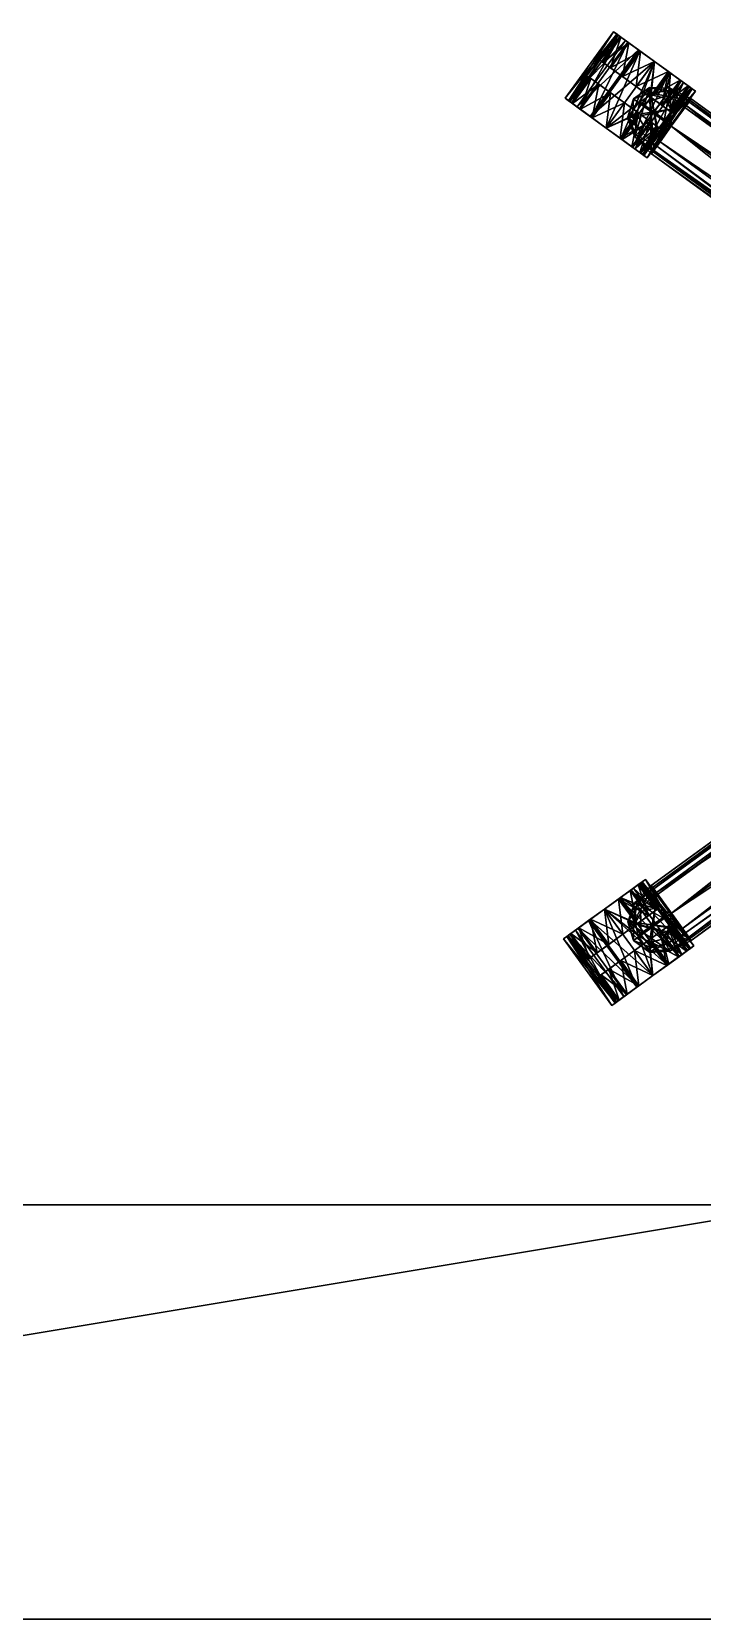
# Model space of a CAD drawing. Extents: x -15.3 to 44, y -4.2 to 20.6.
# Drawn here: x 28.285 to 28.608, y 10.02 to 10.786 of the extents above; entities that cross this region are included whole.
import ezdxf

# ---------------------------------------------------------------- set-up
doc = ezdxf.new("R2010")
doc.units = 0
doc.header["$MEASUREMENT"] = 0
doc.layers.add('rexp_3D-Objekte', color=7, linetype='Continuous')
doc.layers.add('rexp_Leuchten_3d', color=7, linetype='Continuous')

msp = doc.modelspace()

# ---------------------------------------------------------------- meshes
at = {"layer": 'rexp_3D-Objekte', "color": 7}
mesh = msp.add_polyface(dxfattribs=at)
corners = [(28.57054, 10.75167, 0.02167), (28.58674, 10.7399, 0.02996), (28.58807, 10.73893, 0.02167), (28.58294, 10.74266, 0.03699), (28.57725, 10.74679, 0.04169), (28.57054, 10.75167, 0.04333), (28.56384, 10.75654, 0.04169), (28.55815, 10.76067, 0.03699), (28.55435, 10.76343, 0.02996), (28.55301, 10.7644, 0.02167), (28.55435, 10.76343, 0.01337), (28.55815, 10.76067, 0.00634), (28.56384, 10.75654, 0.00165), (28.57054, 10.75167), (28.57725, 10.74679, 0.00165), (28.58294, 10.74266, 0.00634), (28.58674, 10.7399, 0.01337), (28.57792, 10.72776, 0.02996), (28.57926, 10.72679, 0.02167), (28.57412, 10.73052, 0.03699), (28.56844, 10.73466, 0.04169), (28.56173, 10.73953, 0.04333), (28.55502, 10.7444, 0.04169), (28.54933, 10.74854, 0.03699), (28.54553, 10.7513, 0.02996), (28.5442, 10.75227, 0.02167), (28.54553, 10.7513, 0.01337), (28.54933, 10.74854, 0.00634), (28.55502, 10.7444, 0.00165), (28.56173, 10.73953), (28.56844, 10.73466, 0.00165), (28.57412, 10.73052, 0.00634), (28.57792, 10.72776, 0.01337), (28.56173, 10.73953, 0.02167), (28.58505, 10.77163, 0.02167), (28.60125, 10.75987, 0.02996), (28.60258, 10.7589, 0.02167), (28.59745, 10.76263, 0.03699), (28.59176, 10.76676, 0.04169), (28.58505, 10.77163, 0.04333), (28.57834, 10.77651, 0.04169), (28.57265, 10.78064, 0.03699), (28.56886, 10.7834, 0.02996), (28.56752, 10.78437, 0.02167), (28.56886, 10.7834, 0.01337), (28.57265, 10.78064, 0.00634), (28.57834, 10.77651, 0.00165), (28.58505, 10.77163), (28.59176, 10.76676, 0.00165), (28.59745, 10.76263, 0.00634), (28.60125, 10.75987, 0.01337), (28.59243, 10.74773, 0.02996), (28.59377, 10.74676, 0.02167), (28.58863, 10.75049, 0.03699), (28.58294, 10.75463, 0.04169), (28.57623, 10.7595, 0.04333), (28.56953, 10.76437, 0.04169), (28.56384, 10.76851, 0.03699), (28.56004, 10.77127, 0.02996), (28.5587, 10.77223, 0.02167), (28.56004, 10.77127, 0.01337), (28.56384, 10.76851, 0.00634), (28.56953, 10.76437, 0.00165), (28.57623, 10.7595), (28.58294, 10.75463, 0.00165), (28.58863, 10.75049, 0.00634), (28.59243, 10.74773, 0.01337), (28.57623, 10.7595, 0.02167), (28.54362, 10.75268, 0.02167), (28.54504, 10.75165, 0.03037), (28.56695, 10.78479, 0.02167), (28.54893, 10.74883, 0.03749), (28.56837, 10.78375, 0.03037), (28.55468, 10.74465, 0.04229), (28.57225, 10.78093, 0.03749), (28.56173, 10.73953, 0.04405), (28.57801, 10.77675, 0.04229), (28.56877, 10.73441, 0.04229), (28.58505, 10.77163, 0.04405), (28.57452, 10.73023, 0.03749), (28.59209, 10.76652, 0.04229), (28.57841, 10.72741, 0.03037), (28.59785, 10.76233, 0.03749), (28.57983, 10.72638, 0.02167), (28.60173, 10.75951, 0.03037), (28.60316, 10.75848, 0.02167), (28.58146, 10.72519, 0.02167), (28.60479, 10.7573, 0.02167), (28.59156, 10.74236, 0.03116), (28.599, 10.7615, 0.03891), (28.5915, 10.75117, 0.03891), (28.59306, 10.74861, 0.03481), (28.59273, 10.76606, 0.04414), (28.58971, 10.75408, 0.04104), (28.5694, 10.73395, 0.04414), (28.57726, 10.74476, 0.04414), (28.57651, 10.74599, 0.04441), (28.58505, 10.77163, 0.04606), (28.55405, 10.74511, 0.04414), (28.56173, 10.73953, 0.04606), (28.57737, 10.77721, 0.04414), (28.54778, 10.74967, 0.03891), (28.5711, 10.78177, 0.03891), (28.54354, 10.75274, 0.03116), (28.56687, 10.78484, 0.03116), (28.54199, 10.75387, 0.02167), (28.56532, 10.78597, 0.02167), (28.60323, 10.75842, 0.03116), (28.57991, 10.72632, 0.03116), (28.57568, 10.72939, 0.03891), (28.59157, 10.74238, 0.03117), (28.5861, 10.73902, 0.03481), (28.58487, 10.75524, 0.04414), (28.58318, 10.73972, 0.03891), (28.57986, 10.74052, 0.04104), (28.57801, 10.75223, 0.04491), (28.58347, 10.75558, 0.04441), (28.58479, 10.7473, 0.04744), (28.5861, 10.73902, 0.04744), (28.59157, 10.74238, 0.04744), (28.57801, 10.75223, 0.04744), (28.57651, 10.74599, 0.04744), (28.58347, 10.75558, 0.04744), (28.59306, 10.74861, 0.04744), (28.57986, 10.74052, 0.04744), (28.58971, 10.75408, 0.04744)]
mesh.append_faces([[corners[k] for k in face] for face in [(87, 88, 86, 87), (84, 107, 85, 84), (82, 89, 84, 82), (102, 72, 104, 102), (100, 74, 102, 100), (97, 76, 100, 97), (92, 78, 97, 92), (89, 80, 92, 89)]], dxfattribs={"vtx0": -1, "vtx1": -1, "vtx3": -1, "color": 7})
mesh.append_faces([[corners[k] for k in face] for face in [(0, 1, 2, 0), (0, 3, 1, 0), (0, 4, 3, 0), (0, 5, 4, 0), (0, 6, 5, 0), (0, 7, 6, 0), (0, 8, 7, 0), (0, 9, 8, 0), (0, 10, 9, 0), (0, 11, 10, 0), (0, 12, 11, 0), (0, 13, 12, 0), (0, 14, 13, 0), (0, 15, 14, 0), (0, 16, 15, 0), (0, 2, 16, 0), (33, 18, 17, 33), (33, 17, 19, 33), (33, 19, 20, 33), (33, 20, 21, 33), (33, 21, 22, 33), (33, 22, 23, 33), (33, 23, 24, 33), (33, 24, 25, 33), (33, 25, 26, 33), (33, 26, 27, 33), (33, 27, 28, 33), (33, 28, 29, 33), (33, 29, 30, 33), (33, 30, 31, 33), (33, 31, 32, 33), (33, 32, 18, 33), (34, 35, 36, 34), (34, 37, 35, 34), (34, 38, 37, 34), (34, 39, 38, 34), (34, 40, 39, 34), (34, 41, 40, 34), (34, 42, 41, 34), (34, 43, 42, 34), (34, 44, 43, 34), (34, 45, 44, 34), (34, 46, 45, 34), (34, 47, 46, 34), (34, 48, 47, 34), (34, 49, 48, 34), (34, 50, 49, 34), (34, 36, 50, 34), (67, 52, 51, 67), (67, 51, 53, 67), (67, 53, 54, 67), (67, 54, 55, 67), (67, 55, 56, 67), (67, 56, 57, 67), (67, 57, 58, 67), (67, 58, 59, 67), (67, 59, 60, 67), (67, 60, 61, 67), (67, 61, 62, 67), (67, 62, 63, 67), (67, 63, 64, 67), (67, 64, 65, 67), (67, 65, 66, 67), (67, 66, 52, 67), (92, 93, 90, 92), (104, 72, 70, 104), (102, 74, 72, 102), (100, 76, 74, 100), (97, 78, 76, 97), (92, 80, 78, 92), (89, 82, 80, 89), (103, 68, 69, 103), (101, 69, 71, 101), (98, 71, 73, 98), (99, 73, 75, 99), (94, 75, 77, 94), (109, 77, 79, 109), (97, 115, 116, 97), (117, 118, 119, 117), (117, 120, 121, 117), (117, 122, 120, 117), (91, 107, 89, 91), (84, 89, 107, 84), (81, 108, 109, 81), (111, 109, 108, 111), (114, 94, 109, 114), (116, 92, 97, 116), (117, 123, 125, 117), (117, 119, 123, 117), (117, 125, 122, 117), (117, 124, 118, 117), (117, 121, 124, 117), (112, 122, 125, 112)]], dxfattribs={"vtx0": -1, "vtx2": -1, "vtx3": -1, "color": 7})
mesh.append_faces([[corners[k] for k in face] for face in [(2, 17, 18, 2), (4, 21, 20, 4), (5, 22, 21, 5), (6, 23, 22, 6), (7, 24, 23, 7), (8, 25, 24, 8), (9, 26, 25, 9), (10, 27, 26, 10), (11, 28, 27, 11), (12, 29, 28, 12), (13, 30, 29, 13), (14, 31, 30, 14), (16, 18, 32, 16), (36, 51, 52, 36), (35, 53, 51, 35), (37, 54, 53, 37), (38, 55, 54, 38), (39, 56, 55, 39), (40, 57, 56, 40), (43, 60, 59, 43), (45, 62, 61, 45), (46, 63, 62, 46), (47, 64, 63, 47), (48, 65, 64, 48), (49, 66, 65, 49), (50, 52, 66, 50), (85, 86, 83, 85), (97, 98, 99, 97), (100, 101, 98, 100), (102, 103, 101, 102), (104, 105, 103, 104), (106, 68, 105, 106), (88, 110, 108, 88), (123, 110, 91, 123), (120, 116, 115, 120), (96, 99, 94, 96), (85, 107, 87, 85), (104, 70, 106, 104), (90, 125, 123, 90)]], dxfattribs={"vtx0": -1, "vtx3": -1, "color": 7})
mesh.append_faces([[corners[k] for k in face] for face in [(81, 83, 108, 81), (79, 81, 109, 79), (101, 103, 69, 101), (98, 101, 71, 98), (99, 98, 73, 99), (94, 99, 75, 94), (109, 94, 77, 109)]], dxfattribs={"vtx1": -1, "vtx2": -1, "vtx3": -1, "color": 7})
mesh.append_faces([[corners[k] for k in face] for face in [(68, 69, 70, 68), (69, 71, 72, 69), (71, 73, 74, 71), (73, 75, 76, 73), (75, 77, 78, 75), (77, 79, 80, 77), (79, 81, 82, 79), (81, 83, 84, 81), (110, 107, 91, 110), (113, 109, 111, 113), (95, 94, 114, 95), (115, 99, 96, 115), (112, 92, 116, 112), (124, 113, 118, 124), (93, 125, 90, 93), (116, 122, 112, 116), (111, 118, 113, 111)]], dxfattribs={"vtx1": -1, "vtx3": -1, "color": 7})
mesh.append_faces([[corners[k] for k in face] for face in [(2, 1, 17, 2), (4, 5, 21, 4), (5, 6, 22, 5), (6, 7, 23, 6), (7, 8, 24, 7), (8, 9, 25, 8), (9, 10, 26, 9), (10, 11, 27, 10), (11, 12, 28, 11), (12, 13, 29, 12), (13, 14, 30, 13), (14, 15, 31, 14), (16, 2, 18, 16), (36, 35, 51, 36), (35, 37, 53, 35), (37, 38, 54, 37), (38, 39, 55, 38), (39, 40, 56, 39), (40, 41, 57, 40), (43, 44, 60, 43), (45, 46, 62, 45), (46, 47, 63, 46), (47, 48, 64, 47), (48, 49, 65, 48), (49, 50, 66, 49), (50, 36, 52, 50), (89, 90, 91, 89), (90, 89, 92, 90), (108, 110, 111, 108), (92, 112, 93, 92), (109, 113, 114, 109), (88, 108, 86, 88), (88, 107, 110, 88), (97, 99, 115, 97), (111, 110, 119, 111), (95, 114, 124, 95), (115, 96, 121, 115), (125, 93, 112, 125), (69, 72, 70, 69), (71, 74, 72, 71), (73, 76, 74, 73), (75, 78, 76, 75), (77, 80, 78, 77), (79, 82, 80, 79), (81, 84, 82, 81), (83, 85, 84, 83), (85, 87, 86, 85), (87, 107, 88, 87), (97, 100, 98, 97), (100, 102, 101, 100), (102, 104, 103, 102), (104, 106, 105, 104), (106, 70, 68, 106), (83, 86, 108, 83), (103, 105, 68, 103), (119, 118, 111, 119), (124, 121, 95, 124), (121, 120, 115, 121), (123, 119, 110, 123), (120, 122, 116, 120)]], dxfattribs={"vtx2": -1, "vtx3": -1, "color": 7})
mesh.append_faces([[corners[k] for k in face] for face in [(1, 19, 17, 1), (1, 3, 19, 1), (3, 20, 19, 3), (3, 4, 20, 3), (15, 32, 31, 15), (15, 16, 32, 15), (41, 58, 57, 41), (41, 42, 58, 41), (42, 59, 58, 42), (42, 43, 59, 42), (44, 61, 60, 44), (44, 45, 61, 44), (94, 95, 96, 94), (123, 91, 90, 123), (124, 114, 113, 124), (121, 96, 95, 121)]], dxfattribs={"vtx3": -1, "color": 7})
at = {"layer": 'rexp_3D-Objekte', "color": 250, "true_color": 0x2b2b2b}
mesh = msp.add_polyface(dxfattribs=at)
corners = [(28.57492, 10.75358, 0.04743), (28.57196, 10.74437, 0.04743), (28.5723, 10.74485, 0.05306), (28.57438, 10.74455, 0.06419), (28.57862, 10.75089, 0.06569), (28.58295, 10.75633, 0.06419), (28.58249, 10.75887, 0.05306), (28.58263, 10.75906, 0.04743), (28.57558, 10.73535, 0.04743), (28.57613, 10.73611, 0.05717), (28.57816, 10.73819, 0.07358), (28.58436, 10.74672, 0.07619), (28.59045, 10.75511, 0.07358), (28.59163, 10.75743, 0.05717), (28.59254, 10.7587, 0.04743), (28.58352, 10.72713, 0.04743), (28.58423, 10.72812, 0.05868), (28.58621, 10.73084, 0.07795), (28.59312, 10.74035, 0.08096), (28.60036, 10.75031, 0.07795), (28.60218, 10.75281, 0.05868), (28.6028, 10.75367, 0.04743), (28.59312, 10.74035, 0.04743), (28.60164, 10.75208, 0.04744), (28.59974, 10.74945, 0.04743), (28.84581, 10.57715, 0.05868), (28.84583, 10.5771, 0.04743), (28.84388, 10.57453, 0.0897), (28.83615, 10.56378, 0.09664), (28.8283, 10.55308, 0.0897), (28.82655, 10.55063, 0.05868), (28.82655, 10.55056, 0.04743), (28.82764, 10.55221, 0.04744), (28.58468, 10.72874, 0.04744), (28.83069, 10.55639, 0.04743), (28.58772, 10.73292, 0.04743), (28.83611, 10.56381, 0.04742), (28.8427, 10.57293, 0.04743), (28.84461, 10.57556, 0.04744), (28.85443, 10.5505, 0.042), (28.84695, 10.56234, 0.042), (28.85012, 10.56382, 0.042), (28.84424, 10.5601, 0.042), (28.84217, 10.55727, 0.042), (28.84087, 10.55401, 0.042), (28.84043, 10.55053, 0.042), (28.83947, 10.57417, 0.042), (28.84582, 10.57715, 0.042), (28.83405, 10.56971, 0.042), (28.82991, 10.56404, 0.042), (28.82732, 10.55751, 0.042), (28.82643, 10.55055, 0.042), (28.83947, 10.57417, 0.12745), (28.84582, 10.57715, 0.12745), (28.83405, 10.56971, 0.12745), (28.82991, 10.56404, 0.12745), (28.82732, 10.55751, 0.12745), (28.82643, 10.55055, 0.12745), (28.84695, 10.56234, 0.12745), (28.85012, 10.56382, 0.12745), (28.84424, 10.5601, 0.12745), (28.84217, 10.55727, 0.12745), (28.84087, 10.55401, 0.12745), (28.84043, 10.55053, 0.12745), (28.85443, 10.5505, 0.12745), (28.85443, 10.5505, 0.12485), (28.84753, 10.56142, 0.12485), (28.85046, 10.56279, 0.12485), (28.84503, 10.55936, 0.12485), (28.84312, 10.55675, 0.12485), (28.84192, 10.55374, 0.12485), (28.84151, 10.55053, 0.12485), (28.84063, 10.57234, 0.12485), (28.84649, 10.57508, 0.12485), (28.83563, 10.56822, 0.12485), (28.83181, 10.56299, 0.12485), (28.82942, 10.55697, 0.12485), (28.82859, 10.55055, 0.12485), (28.84063, 10.57234, 0.2573), (28.84649, 10.57508, 0.2573), (28.83563, 10.56822, 0.2573), (28.83181, 10.56299, 0.2573), (28.82942, 10.55697, 0.2573), (28.82859, 10.55055, 0.2573), (28.84753, 10.56142, 0.2573), (28.85046, 10.56279, 0.2573), (28.84503, 10.55936, 0.2573), (28.84312, 10.55675, 0.2573), (28.84192, 10.55374, 0.2573), (28.84151, 10.55053, 0.2573), (28.85443, 10.5505, 0.2573)]
mesh.append_faces([[corners[k] for k in face] for face in [(39, 42, 40, 39), (39, 43, 42, 39), (39, 44, 43, 39), (41, 40, 46, 41), (40, 42, 48, 40), (42, 43, 49, 42), (43, 44, 50, 43), (52, 60, 58, 52), (54, 61, 60, 54), (55, 62, 61, 55), (56, 63, 62, 56), (64, 58, 60, 64), (64, 60, 61, 64), (64, 61, 62, 64), (65, 68, 66, 65), (65, 69, 68, 65), (65, 70, 69, 65), (67, 66, 72, 67), (66, 68, 74, 66), (68, 69, 75, 68), (69, 70, 76, 69), (78, 86, 84, 78), (80, 87, 86, 80), (81, 88, 87, 81), (82, 89, 88, 82), (90, 84, 86, 90), (90, 86, 87, 90), (90, 87, 88, 90)]], dxfattribs={"vtx0": -1, "vtx1": -1, "vtx2": -1, "vtx3": -1, "color": 250})
mesh.append_faces([[corners[k] for k in face] for face in [(33, 15, 7, 33), (39, 40, 41, 39), (53, 58, 59, 53), (64, 62, 63, 64), (65, 66, 67, 65), (79, 84, 85, 79), (90, 88, 89, 90)]], dxfattribs={"vtx0": -1, "vtx1": -1, "vtx3": -1, "color": 250})
mesh.append_faces([[corners[k] for k in face] for face in [(22, 37, 36, 22), (24, 38, 37, 24), (22, 19, 20, 22), (22, 18, 19, 22), (22, 17, 18, 22), (22, 16, 17, 22), (24, 22, 14, 24), (40, 48, 46, 40), (42, 49, 48, 42), (43, 50, 49, 43), (44, 51, 50, 44), (44, 45, 51, 44), (66, 74, 72, 66), (68, 75, 74, 68), (69, 76, 75, 69), (70, 77, 76, 70), (70, 71, 77, 70)]], dxfattribs={"vtx0": -1, "vtx2": -1, "vtx3": -1, "color": 250})
mesh.append_faces([[corners[k] for k in face] for face in [(22, 23, 24, 22), (15, 32, 31, 15), (33, 34, 32, 33), (23, 26, 38, 23), (22, 20, 21, 22), (22, 33, 15, 22), (21, 20, 25, 21), (20, 19, 27, 20), (19, 18, 28, 19), (18, 17, 29, 18), (17, 16, 30, 17), (16, 15, 31, 16), (21, 23, 14, 21), (22, 35, 14, 22), (35, 33, 7, 35), (41, 46, 47, 41), (47, 52, 53, 47), (46, 54, 52, 46), (48, 55, 54, 48), (49, 56, 55, 49), (50, 57, 56, 50), (67, 72, 73, 67), (73, 78, 79, 73), (72, 80, 78, 72), (74, 81, 80, 74), (75, 82, 81, 75), (76, 83, 82, 76)]], dxfattribs={"vtx0": -1, "vtx3": -1, "color": 250})
mesh.append_faces([[corners[k] for k in face] for face in [(33, 35, 34, 33), (22, 24, 37, 22), (14, 23, 24, 14), (15, 8, 7, 15), (8, 1, 7, 8), (39, 45, 44, 39), (53, 52, 58, 53), (52, 54, 60, 52), (54, 55, 61, 54), (55, 56, 62, 55), (64, 59, 58, 64), (65, 71, 70, 65), (79, 78, 84, 79), (78, 80, 86, 78), (80, 81, 87, 80), (81, 82, 88, 81), (90, 85, 84, 90)]], dxfattribs={"vtx1": -1, "vtx2": -1, "vtx3": -1, "color": 250})
mesh.append_faces([[corners[k] for k in face] for face in [(35, 22, 36, 35)]], dxfattribs={"vtx1": -1, "vtx3": -1, "color": 250})
mesh.append_faces([[corners[k] for k in face] for face in [(35, 36, 34, 35), (22, 21, 23, 22), (22, 15, 16, 22), (22, 35, 33, 22), (15, 33, 32, 15), (24, 23, 38, 24), (23, 21, 26, 23), (1, 0, 7, 1), (47, 46, 52, 47), (46, 48, 54, 46), (48, 49, 55, 48), (49, 50, 56, 49), (50, 51, 57, 50), (56, 57, 63, 56), (73, 72, 78, 73), (72, 74, 80, 72), (74, 75, 81, 74), (75, 76, 82, 75), (76, 77, 83, 76), (82, 83, 89, 82)]], dxfattribs={"vtx2": -1, "vtx3": -1, "color": 250})
mesh.append_faces([[corners[k] for k in face] for face in [(0, 1, 2, 0), (0, 2, 3, 0), (0, 3, 4, 0), (0, 4, 5, 0), (0, 5, 6, 0), (0, 6, 7, 0), (1, 8, 9, 1), (1, 9, 2, 1), (2, 9, 10, 2), (2, 10, 3, 2), (3, 10, 11, 3), (3, 11, 4, 3), (4, 11, 12, 4), (4, 12, 5, 4), (5, 12, 13, 5), (5, 13, 6, 5), (6, 13, 14, 6), (6, 14, 7, 6), (8, 15, 16, 8), (8, 16, 9, 8), (9, 16, 17, 9), (9, 17, 10, 9), (10, 17, 18, 10), (10, 18, 11, 10), (11, 18, 19, 11), (11, 19, 12, 11), (12, 19, 20, 12), (12, 20, 13, 12), (13, 20, 21, 13), (13, 21, 14, 13), (21, 25, 26, 21), (20, 27, 25, 20), (19, 28, 27, 19), (18, 29, 28, 18), (17, 30, 29, 17), (16, 31, 30, 16), (35, 7, 14, 35)]], dxfattribs={"vtx3": -1, "color": 250})
mesh = msp.add_polyface(dxfattribs=at)
corners = [(28.57497, 10.34743, 0.04743), (28.58281, 10.34177, 0.04743), (28.58245, 10.34225, 0.05306), (28.58339, 10.34413, 0.06419), (28.57866, 10.35011, 0.06569), (28.57483, 10.35591, 0.06419), (28.57227, 10.35626, 0.05306), (28.57213, 10.35646, 0.04743), (28.59251, 10.34243, 0.04743), (28.59196, 10.34318, 0.05717), (28.5906, 10.34575, 0.07358), (28.5844, 10.35429, 0.07619), (28.57831, 10.36267, 0.07358), (28.57647, 10.36451, 0.05717), (28.57555, 10.36577, 0.04743), (28.60277, 10.34744, 0.04743), (28.60205, 10.34842, 0.05868), (28.60007, 10.35114, 0.07795), (28.59317, 10.36065, 0.08096), (28.58593, 10.37061, 0.07795), (28.58411, 10.37312, 0.05868), (28.58349, 10.37397, 0.04743), (28.59317, 10.36065, 0.04743), (28.58464, 10.37238, 0.04744), (28.58656, 10.36975, 0.04743), (28.82647, 10.55054, 0.05868), (28.82652, 10.55054, 0.04743), (28.82836, 10.5479, 0.0897), (28.83619, 10.53722, 0.09664), (28.84395, 10.52645, 0.0897), (28.84573, 10.52403, 0.05868), (28.8458, 10.52401, 0.04743), (28.84457, 10.52556, 0.04744), (28.60161, 10.34904, 0.04744), (28.84154, 10.52975, 0.04743), (28.59857, 10.35322, 0.04743), (28.83616, 10.5372, 0.04742), (28.82952, 10.54628, 0.04743), (28.82761, 10.54891, 0.04744), (28.85447, 10.5505, 0.042), (28.84091, 10.54704, 0.042), (28.84047, 10.55053, 0.042), (28.84219, 10.54378, 0.042), (28.84425, 10.54094, 0.042), (28.84695, 10.5387, 0.042), (28.85012, 10.5372, 0.042), (28.82734, 10.54359, 0.042), (28.82647, 10.55055, 0.042), (28.82991, 10.53706, 0.042), (28.83403, 10.53137, 0.042), (28.83943, 10.52689, 0.042), (28.84578, 10.52389, 0.042), (28.82734, 10.54359, 0.12745), (28.82647, 10.55055, 0.12745), (28.82991, 10.53706, 0.12745), (28.83403, 10.53137, 0.12745), (28.83943, 10.52689, 0.12745), (28.84578, 10.52389, 0.12745), (28.84091, 10.54704, 0.12745), (28.84047, 10.55053, 0.12745), (28.84219, 10.54378, 0.12745), (28.84425, 10.54094, 0.12745), (28.84695, 10.5387, 0.12745), (28.85012, 10.5372, 0.12745), (28.85447, 10.5505, 0.12745), (28.85447, 10.5505, 0.12485), (28.84196, 10.54731, 0.12485), (28.84156, 10.55053, 0.12485), (28.84315, 10.5443, 0.12485), (28.84504, 10.54168, 0.12485), (28.84753, 10.53961, 0.12485), (28.85046, 10.53823, 0.12485), (28.82944, 10.54412, 0.12485), (28.82864, 10.55055, 0.12485), (28.83182, 10.5381, 0.12485), (28.83561, 10.53285, 0.12485), (28.8406, 10.52872, 0.12485), (28.84645, 10.52595, 0.12485), (28.82944, 10.54412, 0.2573), (28.82864, 10.55055, 0.2573), (28.83182, 10.5381, 0.2573), (28.83561, 10.53285, 0.2573), (28.8406, 10.52872, 0.2573), (28.84645, 10.52595, 0.2573), (28.84196, 10.54731, 0.2573), (28.84156, 10.55053, 0.2573), (28.84315, 10.5443, 0.2573), (28.84504, 10.54168, 0.2573), (28.84753, 10.53961, 0.2573), (28.85046, 10.53823, 0.2573), (28.85447, 10.5505, 0.2573)]
mesh.append_faces([[corners[k] for k in face] for face in [(39, 42, 40, 39), (39, 43, 42, 39), (39, 44, 43, 39), (41, 40, 46, 41), (40, 42, 48, 40), (42, 43, 49, 42), (43, 44, 50, 43), (52, 60, 58, 52), (54, 61, 60, 54), (55, 62, 61, 55), (56, 63, 62, 56), (64, 58, 60, 64), (64, 60, 61, 64), (64, 61, 62, 64), (65, 68, 66, 65), (65, 69, 68, 65), (65, 70, 69, 65), (67, 66, 72, 67), (66, 68, 74, 66), (68, 69, 75, 68), (69, 70, 76, 69), (78, 86, 84, 78), (80, 87, 86, 80), (81, 88, 87, 81), (82, 89, 88, 82), (90, 84, 86, 90), (90, 86, 87, 90), (90, 87, 88, 90)]], dxfattribs={"vtx0": -1, "vtx1": -1, "vtx2": -1, "vtx3": -1, "color": 250})
mesh.append_faces([[corners[k] for k in face] for face in [(33, 15, 7, 33), (39, 40, 41, 39), (53, 58, 59, 53), (64, 62, 63, 64), (65, 66, 67, 65), (79, 84, 85, 79), (90, 88, 89, 90)]], dxfattribs={"vtx0": -1, "vtx1": -1, "vtx3": -1, "color": 250})
mesh.append_faces([[corners[k] for k in face] for face in [(22, 19, 20, 22), (22, 18, 19, 22), (22, 17, 18, 22), (22, 16, 17, 22), (40, 48, 46, 40), (42, 49, 48, 42), (43, 50, 49, 43), (44, 51, 50, 44), (44, 45, 51, 44), (66, 74, 72, 66), (68, 75, 74, 68), (69, 76, 75, 69), (70, 77, 76, 70), (70, 71, 77, 70)]], dxfattribs={"vtx0": -1, "vtx2": -1, "vtx3": -1, "color": 250})
mesh.append_faces([[corners[k] for k in face] for face in [(22, 23, 24, 22), (15, 32, 31, 15), (33, 34, 32, 33), (24, 38, 37, 24), (23, 26, 38, 23), (22, 20, 21, 22), (22, 33, 15, 22), (21, 20, 25, 21), (20, 19, 27, 20), (19, 18, 28, 19), (18, 17, 29, 18), (17, 16, 30, 17), (16, 15, 31, 16), (21, 23, 14, 21), (24, 22, 14, 24), (22, 35, 14, 22), (35, 33, 7, 35), (41, 46, 47, 41), (47, 52, 53, 47), (46, 54, 52, 46), (48, 55, 54, 48), (49, 56, 55, 49), (50, 57, 56, 50), (67, 72, 73, 67), (73, 78, 79, 73), (72, 80, 78, 72), (74, 81, 80, 74), (75, 82, 81, 75), (76, 83, 82, 76)]], dxfattribs={"vtx0": -1, "vtx3": -1, "color": 250})
mesh.append_faces([[corners[k] for k in face] for face in [(33, 35, 34, 33), (15, 8, 7, 15), (8, 1, 7, 8), (39, 45, 44, 39), (53, 52, 58, 53), (52, 54, 60, 52), (54, 55, 61, 54), (55, 56, 62, 55), (64, 59, 58, 64), (65, 71, 70, 65), (79, 78, 84, 79), (78, 80, 86, 78), (80, 81, 87, 80), (81, 82, 88, 81), (90, 85, 84, 90)]], dxfattribs={"vtx1": -1, "vtx2": -1, "vtx3": -1, "color": 250})
mesh.append_faces([[corners[k] for k in face] for face in [(35, 22, 36, 35), (14, 23, 24, 14)]], dxfattribs={"vtx1": -1, "vtx3": -1, "color": 250})
mesh.append_faces([[corners[k] for k in face] for face in [(35, 36, 34, 35), (22, 37, 36, 22), (22, 21, 23, 22), (22, 15, 16, 22), (22, 35, 33, 22), (15, 33, 32, 15), (24, 23, 38, 24), (23, 21, 26, 23), (1, 0, 7, 1), (47, 46, 52, 47), (46, 48, 54, 46), (48, 49, 55, 48), (49, 50, 56, 49), (50, 51, 57, 50), (56, 57, 63, 56), (73, 72, 78, 73), (72, 74, 80, 72), (74, 75, 81, 74), (75, 76, 82, 75), (76, 77, 83, 76), (82, 83, 89, 82)]], dxfattribs={"vtx2": -1, "vtx3": -1, "color": 250})
mesh.append_faces([[corners[k] for k in face] for face in [(0, 1, 2, 0), (0, 2, 3, 0), (0, 3, 4, 0), (0, 4, 5, 0), (0, 5, 6, 0), (0, 6, 7, 0), (1, 8, 9, 1), (1, 9, 2, 1), (2, 9, 10, 2), (2, 10, 3, 2), (3, 10, 11, 3), (3, 11, 4, 3), (4, 11, 12, 4), (4, 12, 5, 4), (5, 12, 13, 5), (5, 13, 6, 5), (6, 13, 14, 6), (6, 14, 7, 6), (8, 15, 16, 8), (8, 16, 9, 8), (9, 16, 17, 9), (9, 17, 10, 9), (10, 17, 18, 10), (10, 18, 11, 10), (11, 18, 19, 11), (11, 19, 12, 11), (12, 19, 20, 12), (12, 20, 13, 12), (13, 20, 21, 13), (13, 21, 14, 13), (21, 25, 26, 21), (20, 27, 25, 20), (19, 28, 27, 19), (18, 29, 28, 18), (17, 30, 29, 17), (16, 31, 30, 16), (22, 24, 37, 22), (35, 7, 14, 35)]], dxfattribs={"vtx3": -1, "color": 250})
at = {"layer": 'rexp_3D-Objekte', "color": 7}
mesh = msp.add_polyface(dxfattribs=at)
corners = [(28.57543, 10.34268, 0.02167), (28.59163, 10.35444, 0.02996), (28.59296, 10.35541, 0.02167), (28.58783, 10.35168, 0.03699), (28.58214, 10.34755, 0.04169), (28.57543, 10.34268, 0.04333), (28.56872, 10.3378, 0.04169), (28.56304, 10.33367, 0.03699), (28.55924, 10.33091, 0.02996), (28.5579, 10.32994, 0.02167), (28.55924, 10.33091, 0.01337), (28.56304, 10.33367, 0.00634), (28.56872, 10.3378, 0.00165), (28.57543, 10.34268), (28.58214, 10.34755, 0.00165), (28.58783, 10.35168, 0.00634), (28.59163, 10.35444, 0.01337), (28.60044, 10.34231, 0.02996), (28.60178, 10.34328, 0.02167), (28.59665, 10.33955, 0.03699), (28.59096, 10.33541, 0.04169), (28.58425, 10.33054, 0.04333), (28.57754, 10.32567, 0.04169), (28.57185, 10.32154, 0.03699), (28.56805, 10.31877, 0.02996), (28.56672, 10.31781, 0.02167), (28.56805, 10.31877, 0.01337), (28.57185, 10.32154, 0.00634), (28.57754, 10.32567, 0.00165), (28.58425, 10.33054), (28.59096, 10.33541, 0.00165), (28.59665, 10.33955, 0.00634), (28.60044, 10.34231, 0.01337), (28.58425, 10.33054, 0.02167), (28.56092, 10.36265, 0.02167), (28.57712, 10.37441, 0.02996), (28.57845, 10.37538, 0.02167), (28.57332, 10.37165, 0.03699), (28.56763, 10.36752, 0.04169), (28.56092, 10.36265, 0.04333), (28.55421, 10.35777, 0.04169), (28.54853, 10.35364, 0.03699), (28.54473, 10.35088, 0.02996), (28.54339, 10.34991, 0.02167), (28.54473, 10.35088, 0.01337), (28.54853, 10.35364, 0.00634), (28.55421, 10.35777, 0.00165), (28.56092, 10.36265), (28.56763, 10.36752, 0.00165), (28.57332, 10.37165, 0.00634), (28.57712, 10.37441, 0.01337), (28.58594, 10.36228, 0.02996), (28.58727, 10.36325, 0.02167), (28.58214, 10.35952, 0.03699), (28.57645, 10.35538, 0.04169), (28.56974, 10.35051, 0.04333), (28.56303, 10.34564, 0.04169), (28.55735, 10.3415, 0.03699), (28.55355, 10.33874, 0.02996), (28.55221, 10.33777, 0.02167), (28.55355, 10.33874, 0.01337), (28.55735, 10.3415, 0.00634), (28.56303, 10.34564, 0.00165), (28.56974, 10.35051), (28.57645, 10.35538, 0.00165), (28.58214, 10.35952, 0.00634), (28.58594, 10.36228, 0.01337), (28.56974, 10.35051, 0.02167), (28.56614, 10.31739, 0.02167), (28.56757, 10.31842, 0.03037), (28.54282, 10.34949, 0.02167), (28.57145, 10.32124, 0.03749), (28.54424, 10.35053, 0.03037), (28.57721, 10.32542, 0.04229), (28.54813, 10.35335, 0.03749), (28.58425, 10.33054, 0.04405), (28.55388, 10.35753, 0.04229), (28.59129, 10.33566, 0.04229), (28.56092, 10.36265, 0.04405), (28.59705, 10.33984, 0.03749), (28.56797, 10.36776, 0.04229), (28.60093, 10.34266, 0.03037), (28.57372, 10.37194, 0.03749), (28.60235, 10.3437, 0.02167), (28.57761, 10.37476, 0.03037), (28.57903, 10.3758, 0.02167), (28.60398, 10.34488, 0.02167), (28.58066, 10.37698, 0.02167), (28.59078, 10.35979, 0.03116), (28.57487, 10.37278, 0.03891), (28.58238, 10.36245, 0.03891), (28.58529, 10.36315, 0.03481), (28.5686, 10.36822, 0.04414), (28.57906, 10.36165, 0.04104), (28.59193, 10.33612, 0.04414), (28.58407, 10.34693, 0.04414), (28.58267, 10.34659, 0.04441), (28.56092, 10.36265, 0.04606), (28.57657, 10.32496, 0.04414), (28.58425, 10.33054, 0.04606), (28.55325, 10.35707, 0.04414), (28.5703, 10.32041, 0.03891), (28.54697, 10.35251, 0.03891), (28.56607, 10.31733, 0.03116), (28.54274, 10.34943, 0.03116), (28.56451, 10.3162, 0.02167), (28.54119, 10.34831, 0.02167), (28.57911, 10.37586, 0.03116), (28.60243, 10.34375, 0.03116), (28.5982, 10.34068, 0.03891), (28.59076, 10.3598, 0.03117), (28.59226, 10.35356, 0.03481), (28.57646, 10.35741, 0.04414), (28.59069, 10.35101, 0.03891), (28.58891, 10.34809, 0.04104), (28.5772, 10.34995, 0.04491), (28.57571, 10.35618, 0.04441), (28.58398, 10.35487, 0.04744), (28.59226, 10.35356, 0.04744), (28.59076, 10.3598, 0.04744), (28.5772, 10.34995, 0.04744), (28.58267, 10.34659, 0.04744), (28.57571, 10.35618, 0.04744), (28.58529, 10.36315, 0.04744), (28.58891, 10.34809, 0.04744), (28.57906, 10.36165, 0.04744)]
mesh.append_faces([[corners[k] for k in face] for face in [(87, 88, 86, 87), (84, 107, 85, 84), (82, 89, 84, 82), (102, 72, 104, 102), (100, 74, 102, 100), (97, 76, 100, 97), (92, 78, 97, 92), (89, 80, 92, 89)]], dxfattribs={"vtx0": -1, "vtx1": -1, "vtx3": -1, "color": 7})
mesh.append_faces([[corners[k] for k in face] for face in [(0, 1, 2, 0), (0, 3, 1, 0), (0, 4, 3, 0), (0, 5, 4, 0), (0, 6, 5, 0), (0, 7, 6, 0), (0, 8, 7, 0), (0, 9, 8, 0), (0, 10, 9, 0), (0, 11, 10, 0), (0, 12, 11, 0), (0, 13, 12, 0), (0, 14, 13, 0), (0, 15, 14, 0), (0, 16, 15, 0), (0, 2, 16, 0), (33, 18, 17, 33), (33, 17, 19, 33), (33, 19, 20, 33), (33, 20, 21, 33), (33, 21, 22, 33), (33, 22, 23, 33), (33, 23, 24, 33), (33, 24, 25, 33), (33, 25, 26, 33), (33, 26, 27, 33), (33, 27, 28, 33), (33, 28, 29, 33), (33, 29, 30, 33), (33, 30, 31, 33), (33, 31, 32, 33), (33, 32, 18, 33), (34, 35, 36, 34), (34, 37, 35, 34), (34, 38, 37, 34), (34, 39, 38, 34), (34, 40, 39, 34), (34, 41, 40, 34), (34, 42, 41, 34), (34, 43, 42, 34), (34, 44, 43, 34), (34, 45, 44, 34), (34, 46, 45, 34), (34, 47, 46, 34), (34, 48, 47, 34), (34, 49, 48, 34), (34, 50, 49, 34), (34, 36, 50, 34), (67, 52, 51, 67), (67, 51, 53, 67), (67, 53, 54, 67), (67, 54, 55, 67), (67, 55, 56, 67), (67, 56, 57, 67), (67, 57, 58, 67), (67, 58, 59, 67), (67, 59, 60, 67), (67, 60, 61, 67), (67, 61, 62, 67), (67, 62, 63, 67), (67, 63, 64, 67), (67, 64, 65, 67), (67, 65, 66, 67), (67, 66, 52, 67), (92, 93, 90, 92), (104, 72, 70, 104), (102, 74, 72, 102), (100, 76, 74, 100), (97, 78, 76, 97), (92, 80, 78, 92), (89, 82, 80, 89), (103, 68, 69, 103), (101, 69, 71, 101), (98, 71, 73, 98), (99, 73, 75, 99), (94, 75, 77, 94), (109, 77, 79, 109), (97, 115, 116, 97), (117, 118, 119, 117), (117, 120, 121, 117), (117, 122, 120, 117), (91, 107, 89, 91), (84, 89, 107, 84), (81, 108, 109, 81), (111, 109, 108, 111), (114, 94, 109, 114), (116, 92, 97, 116), (117, 123, 125, 117), (117, 119, 123, 117), (117, 125, 122, 117), (117, 124, 118, 117), (117, 121, 124, 117)]], dxfattribs={"vtx0": -1, "vtx2": -1, "vtx3": -1, "color": 7})
mesh.append_faces([[corners[k] for k in face] for face in [(2, 17, 18, 2), (3, 20, 19, 3), (4, 21, 20, 4), (5, 22, 21, 5), (6, 23, 22, 6), (7, 24, 23, 7), (8, 25, 24, 8), (9, 26, 25, 9), (10, 27, 26, 10), (11, 28, 27, 11), (12, 29, 28, 12), (13, 30, 29, 13), (16, 18, 32, 16), (36, 51, 52, 36), (37, 54, 53, 37), (38, 55, 54, 38), (39, 56, 55, 39), (40, 57, 56, 40), (42, 59, 58, 42), (43, 60, 59, 43), (45, 62, 61, 45), (46, 63, 62, 46), (47, 64, 63, 47), (48, 65, 64, 48), (50, 52, 66, 50), (85, 86, 83, 85), (97, 98, 99, 97), (100, 101, 98, 100), (102, 103, 101, 102), (104, 105, 103, 104), (106, 68, 105, 106), (88, 110, 108, 88), (123, 110, 91, 123), (120, 116, 115, 120), (96, 99, 94, 96), (85, 107, 87, 85), (104, 70, 106, 104), (90, 125, 123, 90), (112, 122, 125, 112)]], dxfattribs={"vtx0": -1, "vtx3": -1, "color": 7})
mesh.append_faces([[corners[k] for k in face] for face in [(81, 83, 108, 81), (79, 81, 109, 79), (101, 103, 69, 101), (98, 101, 71, 98), (99, 98, 73, 99), (94, 99, 75, 94), (109, 94, 77, 109)]], dxfattribs={"vtx1": -1, "vtx2": -1, "vtx3": -1, "color": 7})
mesh.append_faces([[corners[k] for k in face] for face in [(68, 69, 70, 68), (69, 71, 72, 69), (71, 73, 74, 71), (73, 75, 76, 73), (75, 77, 78, 75), (77, 79, 80, 77), (79, 81, 82, 79), (81, 83, 84, 81), (110, 107, 91, 110), (113, 109, 111, 113), (95, 94, 114, 95), (115, 99, 96, 115), (112, 92, 116, 112), (124, 113, 118, 124), (93, 125, 90, 93), (116, 122, 112, 116), (111, 118, 113, 111)]], dxfattribs={"vtx1": -1, "vtx3": -1, "color": 7})
mesh.append_faces([[corners[k] for k in face] for face in [(2, 1, 17, 2), (3, 4, 20, 3), (4, 5, 21, 4), (5, 6, 22, 5), (6, 7, 23, 6), (7, 8, 24, 7), (8, 9, 25, 8), (9, 10, 26, 9), (10, 11, 27, 10), (11, 12, 28, 11), (12, 13, 29, 12), (13, 14, 30, 13), (16, 2, 18, 16), (36, 35, 51, 36), (37, 38, 54, 37), (38, 39, 55, 38), (39, 40, 56, 39), (40, 41, 57, 40), (42, 43, 59, 42), (43, 44, 60, 43), (45, 46, 62, 45), (46, 47, 63, 46), (47, 48, 64, 47), (48, 49, 65, 48), (50, 36, 52, 50), (89, 90, 91, 89), (90, 89, 92, 90), (108, 110, 111, 108), (92, 112, 93, 92), (109, 113, 114, 109), (88, 108, 86, 88), (88, 107, 110, 88), (97, 99, 115, 97), (111, 110, 119, 111), (95, 114, 124, 95), (115, 96, 121, 115), (69, 72, 70, 69), (71, 74, 72, 71), (73, 76, 74, 73), (75, 78, 76, 75), (77, 80, 78, 77), (79, 82, 80, 79), (81, 84, 82, 81), (83, 85, 84, 83), (85, 87, 86, 85), (87, 107, 88, 87), (97, 100, 98, 97), (100, 102, 101, 100), (102, 104, 103, 102), (104, 106, 105, 104), (106, 70, 68, 106), (83, 86, 108, 83), (103, 105, 68, 103), (119, 118, 111, 119), (124, 121, 95, 124), (121, 120, 115, 121), (123, 119, 110, 123), (120, 122, 116, 120)]], dxfattribs={"vtx2": -1, "vtx3": -1, "color": 7})
mesh.append_faces([[corners[k] for k in face] for face in [(1, 19, 17, 1), (1, 3, 19, 1), (14, 31, 30, 14), (14, 15, 31, 14), (15, 32, 31, 15), (15, 16, 32, 15), (35, 53, 51, 35), (35, 37, 53, 35), (41, 58, 57, 41), (41, 42, 58, 41), (44, 61, 60, 44), (44, 45, 61, 44), (49, 66, 65, 49), (49, 50, 66, 49), (94, 95, 96, 94), (123, 91, 90, 123), (125, 93, 112, 125), (124, 114, 113, 124), (121, 96, 95, 121)]], dxfattribs={"vtx3": -1, "color": 7})
at = {"layer": 'rexp_Leuchten_3d', "color": 9, "true_color": 0xcacaca}
mesh = msp.add_polyface(dxfattribs=at)
corners = [(28.65879, 10.22, 2.775), (28.65879, 10.02, 2.775), (27.45879, 10.02, 2.775), (27.45879, 10.22, 2.775), (28.65879, 10.22, 2.83), (27.45879, 10.22, 2.83), (27.45879, 10.02, 2.83), (28.65879, 10.02, 2.83)]
mesh.append_faces([[corners[k] for k in face] for face in [(0, 2, 3, 0)]], dxfattribs={"vtx0": -1, "vtx3": -1, "color": 9})
mesh.append_faces([[corners[k] for k in face] for face in [(0, 1, 2, 0)]], dxfattribs={"vtx2": -1, "vtx3": -1, "color": 9})
at = {"layer": 'rexp_Leuchten_3d', "color": 253, "true_color": 0xa8a8a8}
mesh = msp.add_polyface(dxfattribs=at)
corners = [(28.65879, 10.22, 2.775), (28.65879, 10.02, 2.775), (27.45879, 10.02, 2.775), (27.45879, 10.22, 2.775), (28.65879, 10.22, 2.83), (27.45879, 10.22, 2.83), (27.45879, 10.02, 2.83), (28.65879, 10.02, 2.83)]
mesh.append_faces([[corners[k] for k in face] for face in [(0, 5, 4, 0), (3, 6, 5, 3), (2, 7, 6, 2), (1, 4, 7, 1)]], dxfattribs={"vtx0": -1, "vtx3": -1, "color": 253})
mesh.append_faces([[corners[k] for k in face] for face in [(7, 4, 6, 7)]], dxfattribs={"vtx1": -1, "vtx3": -1, "color": 253})
mesh.append_faces([[corners[k] for k in face] for face in [(4, 5, 6, 4), (0, 3, 5, 0), (3, 2, 6, 3), (2, 1, 7, 2), (1, 0, 4, 1)]], dxfattribs={"vtx2": -1, "vtx3": -1, "color": 253})

doc.saveas('drawing.dxf')
